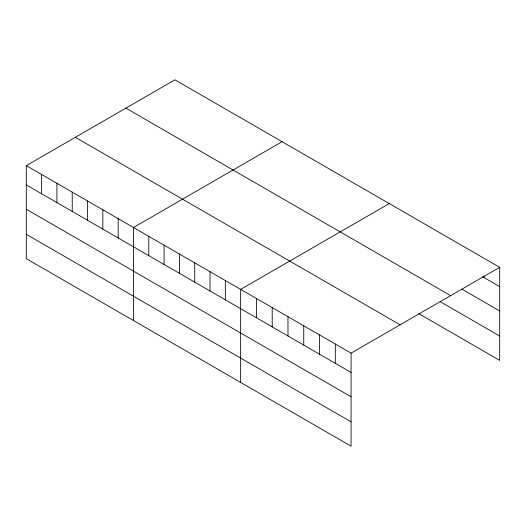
<?xml version="1.0" encoding="UTF-8"?>
<svg xmlns="http://www.w3.org/2000/svg" width="526" height="526" viewBox="0 0 526 526"><rect width="100%" height="100%" fill="white"/><g stroke="black" fill="none" stroke-linecap="round" stroke-linejoin="round"><path stroke-width="0.79" d="M26.3 165.624L351.079 353.137L351.079 446.18L26.3 258.674L26.3 165.624L174.921 79.82L499.7 267.326L499.7 360.376L418.768 313.647M282.1 141.698L133.479 227.502L133.479 320.551M389.273 203.575L240.652 289.379L240.652 382.428M351.079 353.137L499.7 267.326M482.552 276.715L499.7 286.617M461.979 289.175L499.7 310.958M125.878 108.132L450.657 295.645M440.032 301.582L499.7 336.035M75.343 137.306L400.122 324.818M26.3 184.915L351.079 372.421M26.3 209.256L351.079 396.762M26.3 234.333L351.079 421.839M483.927 275.9L483.927 277.511M335.305 344.024L335.305 363.315M319.525 334.917L319.525 354.208M303.752 325.811L303.752 345.102M287.978 316.705L287.978 335.996M272.205 307.598L272.205 326.883M256.432 298.485L256.432 317.776M225.345 280.542L225.345 299.833M210.032 271.699L210.032 290.99M194.719 262.862L194.719 282.153M179.412 254.019L179.412 273.31M164.099 245.182L164.099 264.473M148.786 236.345L148.786 255.629M118.166 218.665L118.166 237.949M102.853 209.821L102.853 229.112M87.546 200.985L87.546 220.276M72.233 192.141L72.233 211.432M56.92 183.304L56.92 202.595M41.613 174.461L41.613 193.752"/></g></svg>
